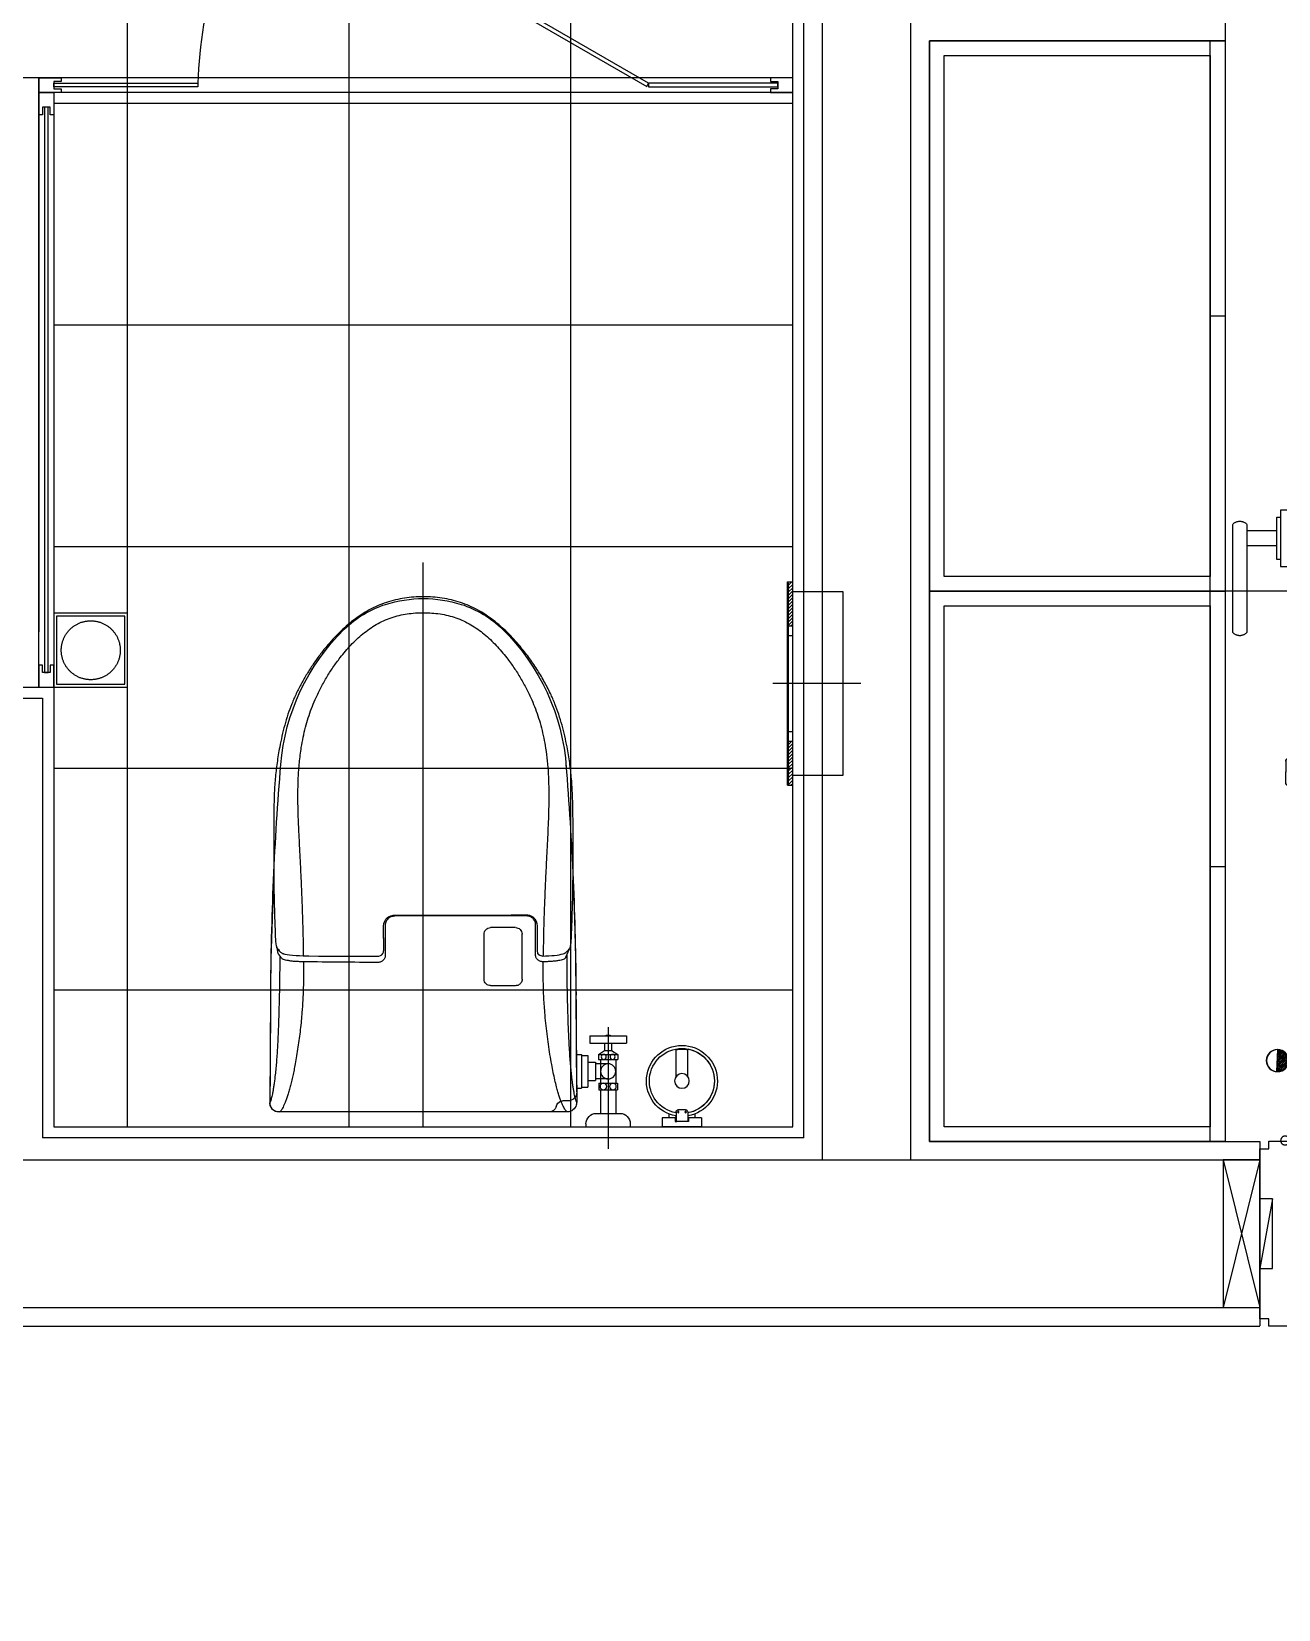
# Model space of a CAD drawing. Header units: millimetres. Extents: x 10000 to 302800, y 6800 to 229018.
# Drawn here: x 211408 to 213095, y 153728 to 155864 of the extents above; entities that cross this region are included whole.
import ezdxf

# ---------------------------------------------------------------- set-up
doc = ezdxf.new("R2010")
doc.units = ezdxf.units.MM
doc.header["$LTSCALE"] = 400
doc.header["$MEASUREMENT"] = 0
doc.linetypes.add('X-ROOM TYPE-SR-1.3+1.7Bay$0$CENTER', pattern=[2, 1.25, -0.25, 0.25, -0.25])
doc.linetypes.add('X-ROOM TYPE-SR-1.3+1.7Bay$0$HIDDEN', pattern=[0.375, 0.25, -0.125])
doc.layers.get('0').update_dxf_attribs({"linetype": 'CONTINUOUS'})
for name, color, linetype in [('A-DIM1', 7, 'CONTINUOUS'), ('X-EXT_8F$0$A-254', 254, 'CONTINUOUS'), ('X-ROOM TYPE-SR-1.3+1.7Bay$0$.WA_Built-in_Lower', 252, 'CONTINUOUS'), ('X-ROOM TYPE-SR-1.3+1.7Bay$0$.WA_Door', 252, 'CONTINUOUS'), ('X-ROOM TYPE-SR-1.3+1.7Bay$0$.WA_Door-closed', 252, 'CONTINUOUS'), ('X-ROOM TYPE-SR-1.3+1.7Bay$0$.WA_Floor-Fin', 252, 'CONTINUOUS'), ('X-ROOM TYPE-SR-1.3+1.7Bay$0$.WA_GLASSDOOR', 252, 'CONTINUOUS'), ('X-ROOM TYPE-SR-1.3+1.7Bay$0$.WA_Sani-Fix', 252, 'CONTINUOUS'), ('X-ROOM TYPE-SR-1.3+1.7Bay$0$.WA_SANIDRAIN', 252, 'CONTINUOUS'), ('X-ROOM TYPE-SR-1.3+1.7Bay$0$.WA_Wall', 252, 'CONTINUOUS'), ('X-ROOM TYPE-SR-1.3+1.7Bay$0$.WA_Wall-Fin', 252, 'CONTINUOUS'), ('X-ROOM TYPE-SR-1.3+1.7Bay$0$.WA_Wall-Finish', 252, 'CONTINUOUS'), ('X-ROOM TYPE-SR-1.3+1.7Bay$0$A-WALD', 7, 'CONTINUOUS'), ('X-ROOM TYPE-SR-1.3+1.7Bay$0$WA_Door_Frame', 252, 'CONTINUOUS'), ('X-ROOM TYPE-SR-1.3+1.7Bay$0$WA_DoorHatch', 252, 'CONTINUOUS'), ('X-ROOM TYPE-SR-1.3+1.7Bay$0$WDHAT', 252, 'CONTINUOUS')]:
    doc.layers.add(name, color=color, linetype=linetype)

# ---------------------------------------------------------------- blocks, each defined once
blk = doc.blocks.new('X-EXT_8F')
at = {"layer": 'X-EXT_8F$0$A-254'}
h = blk.add_hatch(dxfattribs=at)
h.set_pattern_fill('LINE', color=252, scale=100, angle=90)
h.set_pattern_definition([(90, (0, 0), (-317.5, 2e-14), [])])
edge = h.paths.add_edge_path()
edge.add_line((214444.8, 68021.2), (188877.6, 70521.2))
edge.add_line((188877.6, 70521.2), (174255.5, 70521.2))
edge.add_arc((174255.5, 68371.2), 2150, 90, 167)
edge.add_line((172160.6, 68854.9), (172053.9, 68392.8))
edge.add_arc((174148.8, 67909.2), 2150, 167, 180)
edge.add_line((171998.8, 67909.2), (171998.8, 38021.2))
edge.add_arc((174148.8, 38021.2), 2150, 180, 270)
edge.add_line((174148.8, 35871.2), (195098.8, 35871.2))
edge.add_line((195098.8, 35871.2), (195098.8, 36521.2))
edge.add_line((195098.8, 36521.2), (174648.8, 36521.2))
edge.add_arc((174648.8, 38021.2), 1500, 180, 270, ccw=False)
edge.add_line((173148.8, 38021.2), (173148.8, 67371.2))
edge.add_arc((174648.8, 67371.2), 1500, 90, 180, ccw=False)
edge.add_line((174648.8, 68871.2), (187974.8, 68871.2))
edge.add_line((187974.8, 68871.2), (202089.9, 68021.2))
edge.add_line((202089.9, 68021.2), (214444.8, 68021.2))
blk = doc.blocks.new('X-ROOM TYPE-SR-1.3+1.7Bay$0$I-TOILET2')
for p, q in [((250, -135), (250, 29.8)), ((250, -135), (250, 29.8)), ((195.3, -20), (-195.3, -20)), ((0, 0), (0, -764)), ((220.2, -4), (220.2, 0)), ((220.2, 0), (280.2, 0)), ((234.2, -18), (266.2, -18)), ((239.9, -50), (239.9, -18)), ((260.4, -50), (260.4, -18)), ((280.2, -4), (280.2, 0)), ((-207.3, -32.1), (-206.4, -177.9)), ((180, -26.8), (180.9, -29.5)), ((195.6, -35), (188.4, -35)), ((207.6, -47.1), (206.8, -177.9)), ((207.6, -52), (214.2, -52)), ((214.2, -98), (214.2, -52)), ((214.2, -53.5), (222.9, -53.5)), ((222.9, -96.5), (222.9, -53.5)), ((222.9, -62.5), (232.9, -62.5)), ((232.9, -87.5), (232.9, -62.5)), ((237.7, -50), (262.7, -50)), ((237.7, -59), (237.7, -50)), ((237.7, -59), (262.7, -59)), ((239.9, -77), (239.9, -59)), ((260.4, -91), (260.4, -59)), ((262.7, -59), (262.7, -50)), ((250.2, -64.8), (232.9, -64.8)), ((250.2, -85.3), (232.9, -85.3)), ((239.9, -85.3), (239.9, -75)), ((207.3, -98), (214.2, -98)), ((214.2, -96.5), (222.9, -96.5)), ((222.9, -87.5), (232.9, -87.5)), ((237.2, -98), (237.2, -91)), ((237.2, -91), (263.2, -91)), ((237.2, -98), (263.2, -98)), ((237.2, -98), (245.4, -103)), ((239.9, -91), (239.9, -86.5)), ((245.4, -103), (254.9, -103)), ((245.4, -113), (245.4, -103)), ((254.9, -103), (263.2, -98)), ((254.9, -113), (254.9, -103)), ((263.2, -98), (263.2, -91)), ((225.2, -113), (275.2, -113)), ((225.2, -123), (225.2, -113)), ((225.2, -123), (275.2, -123)), ((275.2, -123), (275.2, -113)), ((125, -190.9), (91, -190.9)), ((82.2, -199.7), (82.2, -260.7)), ((133.8, -199.7), (133.8, -260.7)), ((-189.2, -234.2), (-189.1, -234.2)), ((-162.3, -231.5), (-161.6, -231.5)), ((-75.8, -231.1), (-75.8, -231.1)), ((-53.6, -254.6), (-53.6, -255.5)), ((-53.6, -255.5), (-53.6, -257.7)), ((125, -269.5), (91, -269.5)), ((139.1, -285.3), (-38.6, -284.9)), ((148.5, -283.9), (148.7, -283.8))]:
    blk.add_line(p, q)
for points in [[(-207.2, -34.3), (-206.9, -74.9), (-206.2, -177.8), (-206.1, -187.8), (-205.6, -227.8), (-204.6, -267.8), (-203.3, -307.8), (-202.2, -331.7)], [(202.6, -333.3), (203.2, -320.4), (204.6, -280.4), (205.9, -229.1), (206.6, -177.8), (206.7, -167.8), (207, -127.8), (207.8, -32.9)], [(207, -29.3), (207.1, -29.4), (207.2, -29.8), (207.2, -30), (207.3, -30.2), (207.3, -30.2), (207.3, -30.2)], [(207.3, -30.3), (207.3, -30.2), (207.3, -30.2)], [(207.6, -30.3), (207.7, -30.6), (207.8, -32.9)], [(-199.1, -245.3), (-199, -244.9), (-198.5, -242.9), (-198, -241.8), (-197.6, -241.2), (-197.3, -240.7), (-196.8, -240.2), (-196.3, -239.5), (-195.7, -238.9), (-194.9, -238), (-194, -237.1), (-193.2, -236.3), (-192.4, -235.7), (-191.7, -235.3), (-191.1, -235), (-190.4, -234.7), (-189.5, -234.3), (-189.3, -234.2)], [(-189.3, -234.2), (-188.5, -234), (-187.8, -233.8)], [(-189.1, -234.2), (-186.9, -233.5), (-184.2, -233), (-181, -232.5), (-176.8, -232.1), (-172, -231.8), (-167.3, -231.6), (-162.3, -231.5)], [(-161.6, -231.5), (-154.9, -231.2), (-141.6, -231), (-128.2, -230.9), (-95.5, -231)], [(-87.3, -231), (-81.7, -231.1), (-75.8, -231.1)], [(-87.3, -231), (-87.2, -231), (-75.8, -231.1)], [(-74.9, -231.1), (-72.6, -231.1), (-68.7, -231.1), (-66, -231.1), (-63.8, -231.1), (-61.8, -231.1), (-59.9, -231.1), (-57.7, -231.7), (-56.1, -232.8), (-54.6, -234.7)], [(-54.6, -234.7), (-53.9, -236.2), (-53.7, -237.9)], [(154, -237.5), (154.4, -235.5), (154.8, -234.6)], [(161, -231.1), (165.6, -231.2), (169.9, -231.3), (173.8, -231.6), (177.2, -231.9), (181, -232.3), (184, -232.8), (186.5, -233.4), (189.1, -234.1), (190.7, -234.6), (191.5, -235), (192, -235.3), (192.5, -235.6), (193, -235.9), (193.6, -236.4), (194.3, -237.1), (195.2, -237.9), (196, -238.8), (196.6, -239.5), (197.2, -240.2), (197.7, -240.9), (198.2, -241.5), (198.6, -242.3), (199.2, -244.3), (199.3, -245)], [(154, -245), (154, -243.4), (154, -237.5)], [(154, -253.2), (154, -248.3), (154, -245)], [(154, -260.1), (154, -259.6), (154, -253.4), (154, -253.2)], [(-53.6, -257.7), (-53.6, -259.6), (-53.6, -262.9), (-53.6, -263.4), (-53.6, -266.2), (-53.6, -266.2)], [(-53.6, -266.2), (-53.6, -267.6), (-53.6, -271.6), (-53.3, -275.3), (-52.1, -278.5), (-50.5, -281.1), (-48.5, -283.2), (-46.2, -284.6), (-44, -285.6), (-40.9, -286.2), (-38.1, -286.3), (-35.2, -286.3), (-32.2, -286.3), (-29.1, -286.3), (-25.8, -286.3), (-17.7, -286.2), (-9.1, -286.2), (5.7, -286.2), (19.9, -286.2), (36.3, -286.3), (52.8, -286.3), (69.4, -286.4), (81.8, -286.4), (94.4, -286.5), (106.4, -286.6), (112.9, -286.6), (119, -286.7), (125.2, -286.7), (132.2, -286.7), (135.2, -286.8), (138.3, -286.8), (141.4, -286.8), (143.6, -286.4), (145.5, -285.7), (148.3, -284.1)], [(154, -271.6), (154, -269.4), (154, -264.3), (154, -260.1)], [(148.3, -284.1), (148.6, -283.9), (148.6, -283.9)]]:
    blk.add_lwpolyline(points)
for centre, radius in [((243.7, -54.5), 4.5), ((256.7, -54.5), 4.5), ((244.2, -94.5), 3.5), ((256.2, -94.5), 3.5)]:
    blk.add_circle(centre, radius)
for centre, radius, start, end in [((-195.3, -32), 12.1, 87.0061, 190.8988), ((-195.3, -32), 12, 90, 180.3516), ((170.5, -30), 10, 18.4349, 90), ((195, -32.7), 12.5, 15.732, 89.9607), ((234.2, -4), 14, 180, 270), ((266.2, -4), 14, 270, 0), ((188.4, -27), 8, 198.4349, 270.001), ((195.6, -47), 12, 359.6484, 90), ((269.8, -13.2), 64.8, 194.351, 195.311), ((207.2, -30.4), 0.5, 8.6975, 89.6584), ((206.2, -49.4), 19.1, 85.8702, 86.7417), ((250.2, -75), 10.2, 90.0006, 90), ((250.2, -116.6), 7.84, 234.9654, 305.0346), ((3945.4, -152.5), 4151.9, 180.3516, 184.6662), ((-3945.1, -152.5), 4151.9, 355.3338, 359.6484), ((-61, 3506.3), 3737.5, 269.4713, 269.5972), ((-75.6, -211.3), 19.8, 269.4497, 273.3137), ((161.6, -238.5), 7.81, 144.278, 150.5348), ((160.8, -237.9), 6.78, 87.9699, 144.3081), ((-855.9, -250.5), 802.3, 359.6421, 0.898), ((-83.6, -254.5), 30, 359.8511, 1.2599), ((139.5, -272.6), 14.5, 308.8448, 3.8583), ((96.3, -466.6), 290, 184.6662, 225.4986), ((-95.9, -466.6), 290, 314.5014, 356.1743), ((-8.8, -573.6), 140, 225.4986, 252.4985), ((9.2, -573.6), 140, 287.5015, 314.5014), ((0.2, -545), 170, 252.4985, 270), ((0.2, -545), 170, 270, 287.5015)]:
    blk.add_arc(centre, radius, start, end)
for points, knots in [([(-161.9, -221.5), (-162, -216), (-162, -204.8), (-162.2, -188.1), (-162.9, -171.3), (-164, -156.5), (-165.1, -143.2), (-166.4, -131.4), (-167.8, -119.5), (-169.5, -107.7), (-171.3, -96.1), (-173.1, -85.8), (-174.9, -76.8), (-176.5, -68.9), (-178.3, -61.3), (-180, -54.2), (-181.9, -47.7), (-183.7, -41.7), (-185.5, -36.4), (-187.3, -31.8), (-188.9, -28), (-190.5, -25), (-191.8, -22.7), (-193, -21.1), (-194, -20.2), (-194.6, -19.9), (-194.6, -19.9), (-194.6, -19.9)], [0, 0, 0, 0, 0.05939, 0.119488, 0.179202, 0.238814, 0.279295, 0.323099, 0.366965, 0.410611, 0.454369, 0.498012, 0.530823, 0.563526, 0.596261, 0.629018, 0.661793, 0.694477, 0.727168, 0.759884, 0.792646, 0.825385, 0.858056, 0.890746, 0.933147, 0.975569, 1, 1, 1, 1]), ([(194.6, -20.1), (194.5, -20.2), (194.2, -20.4), (193.4, -21.1), (192.2, -22.7), (190.9, -24.9), (189.3, -27.9), (187.7, -31.7), (185.9, -36.2), (184.1, -41.4), (182.3, -47.3), (180.3, -54.6), (178.1, -63.3), (175.9, -73.5), (173.6, -85), (171.4, -97.7), (169.3, -111.6), (167.4, -125.7), (165.8, -140.1), (164.6, -153.5), (163.7, -165.9), (163, -177.1), (162.6, -188.1), (162.4, -199.3), (162.3, -210.1), (162.3, -217.2), (162.3, -223.3)], [0, 0, 0, 0, 0.015467, 0.060145, 0.094504, 0.128862, 0.163425, 0.197846, 0.232232, 0.266659, 0.301196, 0.335503, 0.381604, 0.427513, 0.473518, 0.528819, 0.583939, 0.639273, 0.694391, 0.75002, 0.793592, 0.835318, 0.87733, 0.918895, 0.961183, 1, 1, 1, 1]), ([(-194.2, -231.4), (-194.2, -220.2), (-194.3, -209), (-194.5, -191.9), (-194.9, -174.5), (-195.3, -159.1), (-195.7, -146.1), (-196, -135.3), (-196.5, -124.9), (-197, -114.5), (-197.5, -104.2), (-198.2, -94.1), (-199, -84.2), (-199.9, -74.7), (-200.8, -66.5), (-201.6, -59.5), (-202.5, -53.8), (-203.3, -48.8), (-204.1, -44.4), (-204.9, -40.9), (-205.6, -38), (-206.2, -35.9), (-206.7, -34.4), (-207.2, -33.5), (-207.4, -33), (-207.4, -33), (-207.4, -33)], [0, 0, 0, 0, 0.064012, 0.132694, 0.202073, 0.2708, 0.315636, 0.35721, 0.398815, 0.440518, 0.482162, 0.523833, 0.565491, 0.607062, 0.648707, 0.679915, 0.711169, 0.742263, 0.773422, 0.804615, 0.835803, 0.866985, 0.898164, 0.938287, 0.978539, 1, 1, 1, 1]), ([(207.7, -33), (207.7, -33), (207.7, -33), (207.5, -33.5), (207.1, -34.4), (206.5, -35.9), (205.9, -38.1), (205.2, -41), (204.4, -44.6), (203.6, -49), (202.8, -54.1), (201.9, -59.8), (201.1, -66.8), (200.2, -75.1), (199.3, -84.7), (198.5, -95.3), (197.7, -106.9), (197.1, -119.4), (196.5, -131.9), (196.1, -144.5), (195.7, -156.7), (195.4, -168.5), (195.1, -180.1), (194.9, -191.8), (194.7, -203.5), (194.6, -214.6), (194.6, -222), (194.6, -233.2)], [0, 0, 0, 0, 0.021485, 0.061957, 0.10246, 0.133797, 0.164978, 0.1964, 0.227628, 0.25915, 0.290442, 0.321785, 0.353225, 0.395007, 0.43687, 0.47873, 0.528978, 0.579307, 0.629488, 0.679853, 0.729622, 0.774484, 0.820484, 0.867066, 0.913117, 0.958955, 1, 1, 1, 1]), ([(90.9, -191), (90, -191.1), (89, -191.2), (86.9, -191.8), (85.9, -192.5), (84.2, -194.1), (83.4, -195.1), (82.5, -197.3), (82.4, -198.5), (82.2, -199.6), (82.2, -199.6), (82.2, -199.7)], [0, 0, 0, 0, 0.220349, 0.220349, 0.477934, 0.477934, 0.73552, 0.73552, 0.993105, 0.993105, 1, 1, 1, 1]), ([(133.8, -199.7), (133.7, -198.8), (133.6, -197.8), (133.1, -196.1), (132.7, -195.4), (131.8, -194.1), (131.3, -193.5), (129.6, -192.1), (128.2, -191.4), (126.2, -191), (125.6, -191), (125.1, -190.9)], [0, 0, 0, 0, 0.214586, 0.214586, 0.383388, 0.383388, 0.552189, 0.552189, 0.874057, 0.874057, 1, 1, 1, 1]), ([(-195.8, -233.5), (-195.9, -233.8), (-196.2, -234.3), (-196.6, -235.7), (-197, -237.4), (-197.2, -239.1), (-197.3, -240.4), (-197.4, -240.9)], [0, 0, 0, 0, 0.222617, 0.435601, 0.65542, 0.870941, 1, 1, 1, 1]), ([(-161.8, -223.3), (-163.7, -223.4), (-167.4, -223.4), (-173, -223.7), (-178.1, -224.1), (-182.6, -224.8), (-186.4, -225.6), (-189.4, -226.5), (-191.3, -227.6), (-191.9, -228.3), (-192.3, -228.7)], [0, 0, 0, 0, 0.125188, 0.250228, 0.37523, 0.500223, 0.625184, 0.750095, 0.874994, 1, 1, 1, 1]), ([(-161.9, -231.5), (-162.1, -245.1), (-162.3, -259), (-162.9, -280.3), (-163.7, -302.6), (-164.6, -324.8), (-165.6, -346.9), (-166.7, -369), (-167.8, -390.5), (-168.8, -411.4), (-169.5, -431.7), (-169.7, -452.1), (-169.2, -472.5), (-167.8, -493), (-165.5, -511.2), (-162.6, -527.2), (-159.5, -540.6), (-155.7, -553.6), (-151.4, -566.1), (-145.9, -579.3), (-139.3, -593.3), (-131.2, -607.8), (-122.3, -621.8), (-113.6, -633.7), (-105.4, -643.8), (-98, -652), (-90.1, -659.9), (-81.8, -667.2), (-73, -674), (-63.6, -680), (-53.8, -685.1), (-43.4, -689.3), (-32.7, -692.3), (-21.8, -694.4), (-10.7, -695.6), (0.5, -696), (11.6, -695.5), (22.7, -694.3), (33.6, -692.2), (44.3, -689.1), (54.6, -684.9), (64.4, -679.7), (73.8, -673.6), (82.6, -666.9), (90.9, -659.5), (98.7, -651.6), (106.1, -643.4), (114.2, -633.3), (122.9, -621.4), (131.8, -607.4), (139.8, -592.9), (146.5, -578.9), (151.9, -565.6), (156.3, -553), (160, -539.8), (163.2, -526.2), (165.8, -511.3), (167.9, -495.1), (169.2, -477.7), (169.9, -460.2), (170, -442.8), (169.5, -419.9), (168.2, -391.5), (166.7, -362.2), (165.5, -337.4), (164.6, -317.2), (163.8, -296.9), (163.1, -276.5), (162.6, -256.1), (162.4, -242.5), (162.4, -231.1)], [0, 0, 0, 0, 0.017468, 0.038115, 0.058774, 0.079457, 0.100133, 0.120761, 0.141444, 0.160355, 0.179317, 0.198197, 0.217134, 0.236065, 0.255007, 0.267935, 0.28084, 0.292946, 0.305088, 0.317189, 0.332344, 0.34748, 0.362611, 0.37778, 0.387871, 0.397986, 0.408084, 0.418164, 0.428265, 0.438365, 0.448457, 0.458563, 0.468641, 0.478758, 0.488851, 0.498949, 0.509052, 0.519132, 0.529242, 0.539332, 0.549389, 0.559483, 0.569568, 0.579688, 0.589778, 0.599854, 0.609951, 0.620083, 0.63519, 0.650344, 0.665466, 0.680608, 0.69272, 0.704817, 0.717428, 0.73034, 0.743166, 0.759319, 0.77546, 0.791634, 0.807718, 0.823902, 0.855557, 0.887274, 0.906147, 0.925024, 0.943903, 0.96274, 0.981629, 1, 1, 1, 1]), ([(-161.8, -223.3), (-161.8, -223.3), (-161.8, -223.2), (-161.9, -222.7), (-161.9, -222.2), (-161.9, -221.7), (-161.9, -221.5)], [0, 0, 0, 0, 0.243051, 0.500005, 0.756956, 1, 1, 1, 1]), ([(-61.3, -222.4), (-78.1, -222.5), (-111.6, -222.7), (-145.1, -223.1), (-161.8, -223.3)], [0, 0, 0, 0, 0.500001, 1, 1, 1, 1]), ([(-51.4, -232.7), (-51.4, -232), (-51.5, -230.7), (-52, -228.8), (-52.9, -227), (-54.2, -225.4), (-55.7, -224.1), (-57.4, -223.1), (-59.3, -222.5), (-60.6, -222.4), (-61.3, -222.4)], [0, 0, 0, 0, 0.126151, 0.251971, 0.377411, 0.502438, 0.627104, 0.751494, 0.875742, 1, 1, 1, 1]), ([(-51.5, -271.8), (-51.5, -270.3), (-51.5, -267.3), (-51.5, -262.8), (-51.5, -258.6), (-51.4, -254.7), (-51.4, -251.1), (-51.4, -247.9), (-51.4, -241.8), (-51.4, -236.8), (-51.4, -232.7)], [0, 0, 0, 0, 0.116248, 0.23082, 0.343726, 0.438592, 0.530234, 0.62105, 0.686542, 1, 1, 1, 1]), ([(161.8, -223.3), (161.1, -223.4), (159.8, -223.4), (157.9, -224), (156.2, -225), (154.6, -226.3), (153.4, -227.8), (152.5, -229.6), (151.9, -231.6), (151.9, -232.9), (151.9, -233.5)], [0, 0, 0, 0, 0.124473, 0.248791, 0.373152, 0.497709, 0.622606, 0.747955, 0.873757, 1, 1, 1, 1]), ([(151.9, -233.5), (151.9, -237.9), (151.9, -246.5), (151.9, -259.4), (152, -268), (152, -272.3)], [0, 0, 0, 0, 0.331974, 0.663906, 1, 1, 1, 1]), ([(192.6, -228.7), (192.3, -228.3), (191.6, -227.6), (189.7, -226.5), (186.7, -225.6), (182.9, -224.8), (178.4, -224.2), (173.3, -223.7), (167.8, -223.4), (164, -223.4), (162.2, -223.3)], [0, 0, 0, 0, 0.125003, 0.2499, 0.374812, 0.499776, 0.624773, 0.749777, 0.874815, 1, 1, 1, 1]), ([(-202.3, -335.5), (-202.2, -328.3), (-202, -312.7), (-201.5, -295.7), (-201.2, -284.4), (-201, -279.8), (-200.9, -275.2), (-200.7, -270.6), (-200.5, -266), (-200.4, -261.4), (-200.2, -256.8), (-200, -252.3), (-199.6, -248.5), (-199.1, -245.4), (-198.5, -243.1), (-197.6, -241.8), (-196.4, -240.5), (-195.3, -239.6), (-194.8, -239.1)], [0, 0, 0, 0, 0.1814, 0.387058, 0.425286, 0.463499, 0.501695, 0.539878, 0.578068, 0.616291, 0.654451, 0.69257, 0.73071, 0.768828, 0.806778, 0.84474, 0.920723, 1, 1, 1, 1]), ([(-53.6, -253.8), (-53.6, -253.4), (-53.6, -252.5), (-53.6, -251.2), (-53.6, -250), (-53.6, -249.2), (-53.6, -248.7), (-53.6, -248.7)], [0, 0, 0, 0, 0.274061, 0.51567, 0.733089, 0.993741, 1, 1, 1, 1]), ([(199.2, -244.6), (199.3, -244.9), (199.5, -245.5), (199.7, -246.8), (200, -249), (200.3, -252.3), (200.6, -257), (200.7, -262.1), (200.9, -267), (201.1, -272), (201.3, -277), (201.4, -282), (201.8, -294.4), (202.4, -313.3), (202.7, -338.7), (202.7, -362.2), (202.7, -384.7), (202.7, -406.3), (202.6, -427.9), (202.1, -449.5), (200.8, -471.1), (198.3, -492.7), (195.1, -512), (191.6, -529), (187.9, -543.7), (183.5, -558.3), (178.3, -572.6), (171.7, -587.7), (163.5, -603.5), (153.7, -619.7), (142.9, -635.5), (132.5, -648.8), (122.7, -659.9), (113.9, -669), (104.6, -677.7), (94.8, -685.8), (84.6, -693.3), (73.7, -699.8), (62.2, -705.4), (50.3, -709.9), (38.1, -713.4), (25.6, -715.8), (12.9, -717.1), (4.4, -717.3), (0.2, -717.4)], [0, 0, 0, 0, 0.002589, 0.006629, 0.01076, 0.018789, 0.027616, 0.036445, 0.045218, 0.053969, 0.06279, 0.071601, 0.080365, 0.128693, 0.171795, 0.214974, 0.252299, 0.289793, 0.327062, 0.364415, 0.40187, 0.43917, 0.476502, 0.502678, 0.52879, 0.555017, 0.58109, 0.607289, 0.639937, 0.672579, 0.70534, 0.738021, 0.759853, 0.781624, 0.803469, 0.82521, 0.847058, 0.868888, 0.890742, 0.912578, 0.934447, 0.95629, 0.978139, 1, 1, 1, 1]), ([(-38.6, -284.9), (-39.5, -284.9), (-41.2, -284.9), (-43.8, -284.3), (-46.1, -283), (-48.1, -281.3), (-49.7, -279.3), (-50.9, -276.9), (-51.5, -274.4), (-51.5, -272.7), (-51.5, -271.8)], [0, 0, 0, 0, 0.125206, 0.250056, 0.375062, 0.499992, 0.62498, 0.749895, 0.874969, 1, 1, 1, 1]), ([(82.2, -260.8), (82.3, -261.8), (82.4, -262.7), (83.1, -264.8), (83.8, -265.9), (85.4, -267.6), (86.4, -268.3), (88.6, -269.3), (89.8, -269.4), (90.9, -269.5), (90.9, -269.5), (90.9, -269.5)], [0, 0, 0, 0, 0.220713, 0.220713, 0.478508, 0.478508, 0.736304, 0.736304, 0.9941, 0.9941, 1, 1, 1, 1]), ([(125.1, -269.5), (126, -269.4), (127, -269.3), (129.1, -268.7), (130.2, -268), (131.9, -266.4), (132.6, -265.4), (133.5, -263.2), (133.7, -262), (133.8, -260.9), (133.8, -260.9), (133.8, -260.8)], [0, 0, 0, 0, 0.219943, 0.219943, 0.476821, 0.476821, 0.7337, 0.7337, 0.990579, 0.990579, 1, 1, 1, 1]), ([(152, -272.3), (152, -273.2), (152, -274.9), (151.4, -277.5), (150.2, -279.8), (148.6, -281.8), (146.5, -283.5), (144.2, -284.7), (141.7, -285.3), (139.9, -285.3), (139.1, -285.3)], [0, 0, 0, 0, 0.125075, 0.249955, 0.374934, 0.49994, 0.625025, 0.750062, 0.874867, 1, 1, 1, 1]), ([(-202.2, -430.9), (-202.2, -429.9), (-202.4, -421.6), (-202.3, -406.2), (-202.3, -384.7), (-202.4, -362.1), (-202.4, -345.7), (-202.3, -336.5), (-202.3, -335.5)], [0, 0, 0, 0, 0.0319, 0.257439, 0.481766, 0.706449, 0.969865, 1, 1, 1, 1]), ([(0.2, -717.4), (-4.1, -717.3), (-12.6, -717.1), (-25.2, -715.8), (-37.7, -713.4), (-50, -709.9), (-61.9, -705.4), (-73.3, -699.8), (-84.2, -693.3), (-94.5, -685.8), (-104.3, -677.7), (-113.5, -669), (-122.4, -659.9), (-131.3, -649.8), (-140.3, -638.5), (-149.1, -626.1), (-157.4, -613.3), (-165, -600.1), (-171.9, -586.5), (-178, -572.6), (-183.2, -558.3), (-187.6, -543.7), (-191.3, -528.9), (-194.8, -511.9), (-198, -492.6), (-200.5, -471.1), (-201.8, -450.5), (-202, -437.1), (-202.2, -430.9)], [0, 0, 0, 0, 0.032717, 0.06545, 0.098158, 0.130867, 0.16359, 0.196311, 0.229026, 0.261734, 0.294423, 0.326906, 0.359602, 0.392262, 0.431415, 0.470686, 0.50988, 0.549085, 0.588238, 0.627519, 0.666451, 0.705772, 0.74492, 0.784167, 0.840062, 0.896057, 0.952053, 1, 1, 1, 1])]:
    blk.add_open_spline(points, degree=3, knots=knots)
for points in [[(-195.8, -233.5), (-194, -231.1), (-192.3, -228.7)], [(161.8, -223.3), (162, -223.3), (162.2, -223.3)], [(192.6, -228.7), (195.4, -235.1), (198.2, -241.5)], [(-53.7, -266.2), (-53.6, -266.2), (-53.6, -266.2)]]:
    blk.add_open_spline(points, degree=2)
blk = doc.blocks.new('X-ROOM TYPE-SR-1.3+1.7Bay$0$I-BATHROOM AC-01')
for p, q in [((26.5, 0), (-26.5, 0)), ((-26.5, -12), (-26.5, 0)), ((26.5, -12), (26.5, 0)), ((-9, -12), (-26.5, -12)), ((-17.5, -17.3), (-17.5, -12)), ((-9, -13), (-9, -7)), ((-9, -7), (-7, -7)), ((-8, -13), (-9, -13)), ((-8, -20), (-8, -8)), ((7, -7), (-7, -7)), ((9, -7), (7, -7)), ((8, -20), (8, -8)), ((9, -13), (8, -13)), ((9, -13), (9, -7)), ((26.5, -12), (9, -12)), ((17.5, -17.3), (17.5, -12)), ((5, -23), (-5, -23)), ((-8, -68), (-8, -105.3)), ((8, -68), (8, -105.3))]:
    blk.add_line(p, q)
for centre, radius in [((-5, -20), 1), ((5, -20), 1), ((0, -62), 10)]:
    blk.add_circle(centre, radius)
for centre, radius, start, end in [((0, -62), 48, 99.5941, 80.4059), ((0, -62), 44, 100.4757, 79.5243), ((-7, -8), 1, 90, 180), ((-5, -20), 3, 180, 270), ((5, -20), 3, 270, 0), ((7, -8), 1, 0, 90), ((0, -62), 44, 280.4757, 79.5243), ((0, -62), 43, 259.2778, 280.7222)]:
    blk.add_arc(centre, radius, start, end)
blk = doc.blocks.new('X-ROOM TYPE-SR-1.3+1.7Bay$0$I-BATHROOM AC-02')
for p, q in [((-7, 137.5), (0, 137.5)), ((-7, 137.5), (-7, -137.5)), ((-7, 135.7), (-5.7, 135.7)), ((-6.8, 137.5), (0, 130.7)), ((-5.7, 135.7), (-5.7, -135.7)), ((-5.7, 131.9), (0, 126.2)), ((-2.3, 137.5), (0, 135.2)), ((0, 137.5), (0, -137.5)), ((-7, 121.8), (-5.7, 121.8)), ((-5.7, 127.4), (0, 121.7)), ((-5.7, 122.9), (0, 117.2)), ((-5.7, 118.4), (0, 112.7)), ((-5.7, 113.9), (0, 108.2)), ((-5.7, 109.4), (0, 103.7)), ((0, 124), (68.2, 124)), ((68.2, 124), (68.2, -124)), ((-5.7, 105), (0, 99.3)), ((-5.7, 100.5), (0, 94.8)), ((-5.7, 96), (0, 90.3)), ((-5.7, 91.5), (0, 85.8)), ((-5.7, 87), (0, 81.3)), ((-5.7, 82.5), (-1.2, 78)), ((-5.7, 78), (-5.7, 78)), ((-5.7, 78), (0, 78)), ((-5.7, 65), (0, 65)), ((92.4, 0), (-27, 0)), ((-5.7, -65), (0, -65)), ((-5.7, -78), (0, -78)), ((-5.7, -79.1), (0, -84.8)), ((-5.7, -83.6), (0, -89.3)), ((-2.3, -78), (0, -80.3)), ((-5.7, -88.1), (0, -93.8)), ((-5.7, -92.6), (0, -98.3)), ((-5.7, -97.1), (0, -102.8)), ((-5.7, -101.6), (0, -107.3)), ((-5.7, -106.1), (0, -111.8)), ((-7, -121.8), (-5.7, -121.8)), ((-5.7, -110.6), (0, -116.3)), ((-5.7, -115.1), (0, -120.8)), ((-5.7, -119.6), (0, -125.3)), ((-5.7, -124), (0, -129.7)), ((68.2, -124), (0, -124)), ((-7, -135.7), (-5.7, -135.7)), ((-7, -136.2), (-5.7, -137.5)), ((-7, -137.5), (0, -137.5)), ((-5.7, -128.5), (0, -134.2)), ((-5.7, -133), (-1.2, -137.5))]:
    blk.add_line(p, q)
blk = doc.blocks.new('X-ROOM TYPE-SR-1.3+1.7Bay$0$A$C4E1533E5')
at = {"layer": 'X-ROOM TYPE-SR-1.3+1.7Bay$0$WA_DoorHatch', "color": 8, "linetype": 'X-ROOM TYPE-SR-1.3+1.7Bay$0$HIDDEN'}
for p, q in [((-820, 295.7), (-820, 335.7)), ((-800, 295.7), (-800, 335.7)), ((-917, 280.4), (-515.1, 280.4)), ((-905, 268.4), (-917, 280.4)), ((-838.5, 290.7), (-781.5, 290.7)), ((-829.9, 280.4), (-829.9, 225.1)), ((-790.1, 280.4), (-790.1, 225.1)), ((-515.1, 283.4), (-500.1, 283.4)), ((-515.1, 280.4), (-500.1, 280.4)), ((-515.1, 280.4), (-515.1, 235.4)), ((-485, 283.4), (-500, 283.4)), ((-485, 280.4), (-500, 280.4)), ((-485.1, 280.4), (0, 280.4, 0)), ((-485, 280.4), (-485.1, 235.4)), ((-515.1, 268.4), (-898.1, 268.4)), ((-12, 268.4, 0), (-485.1, 268.4)), ((-917, 235.4, 0), (-507.1, 235.4)), ((-515.1, 247.4), (-898.1, 247.4)), ((-515.1, 235.4), (-485.1, 235.4)), ((-515.1, 235.4), (-500.1, 235.4)), ((-485, 235.4), (-500, 235.4)), ((-12, 247.4, 0), (-485.1, 247.4)), ((-485.1, 235.4), (0, 235.4, 0)), ((-838.5, 225.1), (-781.5, 225.1)), ((-820, 220.1), (-820, 180.1)), ((-800, 220.1), (-800, 180.1)), ((-515.1, 232.4), (-500.1, 232.4)), ((-485, 232.4), (-500, 232.4))]:
    blk.add_line(p, q, dxfattribs=at)
at = {"layer": 'X-ROOM TYPE-SR-1.3+1.7Bay$0$WA_DoorHatch', "color": 8, "linetype": 'X-ROOM TYPE-SR-1.3+1.7Bay$0$HIDDEN', "ltscale": 100}
for p, q in [((0, 280.4, 0), (-12, 268.4, 0)), ((0, 235.4, 0), (-12, 247.4, 0))]:
    blk.add_line(p, q, dxfattribs=at)
at = {"layer": 'X-ROOM TYPE-SR-1.3+1.7Bay$0$WA_DoorHatch', "color": 8, "linetype": 'X-ROOM TYPE-SR-1.3+1.7Bay$0$HIDDEN'}
for points in [[(-828.3, 355.7), (-683.1, 355.7)], [(-683.1, 335.7), (-828.3, 335.7)], [(-781.5, 290.7), (-771.8, 290.7), (-771.8, 280.4), (-848.2, 280.4), (-848.2, 290.7), (-838.5, 290.7)], [(-781.5, 290.7), (-781.5, 295.7), (-838.5, 295.7), (-838.5, 290.7)], [(-781.5, 225.1), (-771.8, 225.1), (-771.8, 235.4), (-848.2, 235.4), (-848.2, 225.1), (-838.5, 225.1)], [(-781.5, 225.1), (-781.5, 220.1), (-838.5, 220.1), (-838.5, 225.1)], [(-683.1, 180.1), (-828.3, 180.1)], [(-828.3, 160.1), (-683.1, 160.1)]]:
    blk.add_lwpolyline(points, dxfattribs=at)
at = {"layer": 'X-ROOM TYPE-SR-1.3+1.7Bay$0$WA_DoorHatch', "color": 8, "linetype": 'X-ROOM TYPE-SR-1.3+1.7Bay$0$HIDDEN', "elevation": 0}
blk.add_lwpolyline([(-869, 268.4), (-905, 268.4), (-917, 280.4), (-917, 235.4), (-905, 247.4), (-869, 247.4)], close=True, dxfattribs=at)
at = {"layer": 'X-ROOM TYPE-SR-1.3+1.7Bay$0$WA_DoorHatch', "color": 8, "linetype": 'X-ROOM TYPE-SR-1.3+1.7Bay$0$HIDDEN', "ltscale": 111, "elevation": 0}
blk.add_lwpolyline([(-102, 280.4), (-143.8, 280.4), (-143.8, 293), (-102, 293)], close=True, dxfattribs=at)
at = {"layer": 'X-ROOM TYPE-SR-1.3+1.7Bay$0$WA_DoorHatch', "color": 8, "linetype": 'X-ROOM TYPE-SR-1.3+1.7Bay$0$HIDDEN', "ltscale": 100}
blk.add_lwpolyline([(-48, 268.4), (-12, 268.4), (0, 280.4), (0, 235.4), (-12, 247.4), (-48, 247.4)], close=True, dxfattribs=at)
blk.add_circle((4, 281.4, 0), 6, dxfattribs=at)
at = {"layer": 'X-ROOM TYPE-SR-1.3+1.7Bay$0$WA_DoorHatch', "color": 8, "linetype": 'X-ROOM TYPE-SR-1.3+1.7Bay$0$HIDDEN'}
for centre, radius, start, end in [((-820.4, 345.7), 12.8, 128.4193, 231.5807), ((-691, 345.7), 12.8, 308.4193, 51.5807), ((-515.1, 280.4), 3, 90, 180), ((-485, 280.4), 3, 359.923, 89.923), ((-515.1, 235.4), 3, 180, 270), ((-485, 235.4), 3, 270.077, 0.077), ((-820.4, 170.1), 12.8, 128.4193, 231.5807), ((-691, 170.1), 12.8, 308.4193, 51.5807)]:
    blk.add_arc(centre, radius, start, end, dxfattribs=at)
blk = doc.blocks.new('X-ROOM TYPE-SR-1.3+1.7Bay$0$DoorLever')
at = {"layer": 'X-ROOM TYPE-SR-1.3+1.7Bay$0$WA_DoorHatch', "color": 8, "linetype": 'X-ROOM TYPE-SR-1.3+1.7Bay$0$HIDDEN', "ltscale": 10}
for p, q in [((-10, 15.3), (-10, 55.3)), ((10, 15.3), (10, 55.3)), ((-28.5, 10.3), (28.5, 10.3))]:
    blk.add_line(p, q, dxfattribs=at)
for points in [[(-18.3, 75.3), (126.9, 75.3)], [(126.9, 55.3), (-18.3, 55.3)], [(28.5, 10.3), (38.2, 10.3), (38.2, 0), (-38.2, 0), (-38.2, 10.3), (-28.5, 10.3)], [(28.5, 10.3), (28.5, 15.3), (-28.5, 15.3), (-28.5, 10.3)]]:
    blk.add_lwpolyline(points, dxfattribs=at)
for centre, start, end in [((-10.4, 65.3), 128.4193, 231.5807), ((119, 65.3), 308.4193, 51.5807)]:
    blk.add_arc(centre, 12.8, start, end, dxfattribs=at)
blk = doc.blocks.new('X-ROOM TYPE-SR-1.3+1.7Bay$0$A$C2C2E16A4')
at = {"layer": 'X-ROOM TYPE-SR-1.3+1.7Bay$0$.WA_Door'}
h = blk.add_hatch(dxfattribs=at)
h.set_pattern_fill('_USER', color=256, scale=2, angle=407.2862, style=0, pattern_type=0)
h.set_pattern_definition([(312.7138112, (-186875.133, 561027.7054), (-1.469502205, -1.3566736044), [])])
h.paths.add_polyline_path([(-261, 108.9, 0.414214), (-245.4, 94.5), (-246.6, 124.5, 0.414214)])
h = blk.add_hatch(dxfattribs=at)
h.set_pattern_fill('_USER', color=256, scale=2, angle=407.2862, style=0, pattern_type=0)
h.set_pattern_definition([(312.7138112, (-186875.5364, 561027.707), (-1.469502205, -1.3566736044), [])])
h.paths.add_polyline_path([(-260.6, 108.9, 0.414214), (-245, 94.5), (-246.2, 124.5, 0.414214)])
at = {"layer": 'X-ROOM TYPE-SR-1.3+1.7Bay$0$.WA_Door', "ltscale": 150}
for p, q in [((-293, 875.4, 0), (-272, 831.4, 0)), ((-293, 831.4, 0), (-272, 875.4, 0)), ((-293, 831.4, 0), (-272, 788.4, 0)), ((-293, 788.4, 0), (-272, 831.4, 0)), ((-293, 788.4, 0), (-272, 743.4, 0)), ((-293, 743.4, 0), (-272, 788.4, 0)), ((-293, 743.4, 0), (-272, 698.4, 0)), ((-293, 698.4, 0), (-272, 743.4, 0)), ((-293, 698.4, 0), (-272, 653.4, 0)), ((-293, 653.4, 0), (-272, 698.4, 0)), ((-293, 653.4, 0), (-272, 595.3, 0)), ((-293, 595.3, 0), (-272, 653.4, 0)), ((-293, 595.3, 0), (-272, 550.3, 0)), ((-293, 550.3, 0), (-272, 595.3, 0)), ((-293, 514.9, 0), (-272, 550.3, 0)), ((-293, 550.3, 0), (-272, 514.9, 0)), ((-293, 485.3, 0), (-272, 453.2)), ((-293, 453.2), (-272, 485.3, 0)), ((-293, 408.2), (-272, 453.2)), ((-293, 453.2), (-272, 408.2)), ((-293, 408.2), (-272, 363.2)), ((-293, 363.2), (-272, 408.2)), ((-293, 363.2), (-272, 318.2)), ((-293, 318.2), (-272, 363.2)), ((-293, 318.2), (-272, 273.2)), ((-293, 273.2), (-272, 318.2)), ((-293, 273.2), (-272, 228.2)), ((-293, 228.2), (-272, 273.2)), ((-293, 228.2), (-272, 183.2)), ((-293, 183.2), (-272, 228.2)), ((-293, 183.2), (-272, 138.2)), ((-293, 138.2), (-272, 183.2)), ((-293, 138.2), (-272, 93.2)), ((-293, 93.2), (-272, 138.2)), ((-293, 93.2), (-272, 48.2)), ((-293, 48.2), (-272, 93.2))]:
    blk.add_line(p, q, dxfattribs=at)
at = {"layer": 'X-ROOM TYPE-SR-1.3+1.7Bay$0$.WA_Door'}
for p, q in [((-245.4, 94.5), (-246.6, 124.5)), ((-245, 94.5, 0), (-246.2, 124.5, 0))]:
    blk.add_line(p, q, dxfattribs=at)
at = {"layer": 'X-ROOM TYPE-SR-1.3+1.7Bay$0$.WA_Door', "ltscale": 150, "elevation": 0}
for points in [[(-272, 831.4), (-293, 831.4), (-293, 875.4), (-272, 875.4)], [(-272, 788.4), (-293, 788.4), (-293, 831.4), (-272, 831.4)], [(-272, 743.4), (-293, 743.4), (-293, 788.4), (-272, 788.4)], [(-272, 698.4), (-293, 698.4), (-293, 743.4), (-272, 743.4)], [(-272, 653.4), (-293, 653.4), (-293, 698.4), (-272, 698.4)], [(-272, 595.3), (-293, 595.3), (-293, 653.4), (-272, 653.4)], [(-272, 550.3), (-293, 550.3), (-293, 595.3), (-272, 595.3)], [(-272, 550.3), (-293, 550.3), (-293, 514.9), (-272, 514.9)]]:
    blk.add_lwpolyline(points, close=True, dxfattribs=at)
at = {"layer": 'X-ROOM TYPE-SR-1.3+1.7Bay$0$.WA_Door', "ltscale": 150}
for points in [[(-272, 453.2), (-293, 453.2), (-293, 485.3), (-272, 485.3)], [(-272, 453.2), (-293, 453.2), (-293, 408.2), (-272, 408.2)], [(-272, 363.2), (-293, 363.2), (-293, 408.2), (-272, 408.2)], [(-272, 318.2), (-293, 318.2), (-293, 363.2), (-272, 363.2)], [(-272, 273.2), (-293, 273.2), (-293, 318.2), (-272, 318.2)], [(-272, 228.2), (-293, 228.2), (-293, 273.2), (-272, 273.2)], [(-272, 183.2), (-293, 183.2), (-293, 228.2), (-272, 228.2)], [(-272, 138.2), (-293, 138.2), (-293, 183.2), (-272, 183.2)], [(-272, 93.2), (-293, 93.2), (-293, 138.2), (-272, 138.2)], [(-272, 48.2), (-293, 48.2), (-293, 93.2), (-272, 93.2)], [(-272, 48.2), (-272, 12.2), (-260, 0.2), (-305, 0.2), (-293, 12.2), (-293, 48.2)]]:
    blk.add_lwpolyline(points, close=True, dxfattribs=at)
at = {"layer": 'X-ROOM TYPE-SR-1.3+1.7Bay$0$.WA_Door'}
for centre in [(-246, 109.5), (-245.6, 109.5, 0)]:
    blk.add_circle(centre, 15, dxfattribs=at)
at = {"layer": 'X-ROOM TYPE-SR-1.3+1.7Bay$0$.WA_Door-closed'}
for p, q in [((-305, 923.4, 0), (-305, 507, 0)), ((-260, 923.4, 0), (-260, 514.9, 0)), ((-305, 485.3, 0), (-305, 0.2)), ((-260, 485.3, 0), (-260, 0.2))]:
    blk.add_line(p, q, dxfattribs=at)
at = {"layer": 'X-ROOM TYPE-SR-1.3+1.7Bay$0$.WA_Door-closed', "elevation": 0}
blk.add_lwpolyline([(-272, 875.4), (-272, 911.4), (-260, 923.4), (-305, 923.4), (-293, 911.4), (-293, 875.4)], close=True, dxfattribs=at)
at = {"layer": 'X-ROOM TYPE-SR-1.3+1.7Bay$0$WA_DoorHatch', "linetype": 'X-ROOM TYPE-SR-1.3+1.7Bay$0$HIDDEN', "ltscale": 10}
for p, q in [((-260, 836.3, 0), (-315.2, 836.3, 0)), ((-260, 796.5, 0), (-315.2, 796.5, 0))]:
    blk.add_line(p, q, dxfattribs=at)
at = {"layer": 'X-ROOM TYPE-SR-1.3+1.7Bay$0$WA_DoorHatch', "linetype": 'X-ROOM TYPE-SR-1.3+1.7Bay$0$HIDDEN', "ltscale": 22}
for p, q in [((-308, 515.3, 0), (-308, 500.3, 0)), ((-308, 514.9, 0), (-308, 499.9, 0)), ((-305, 515.3, 0), (-305, 485.3, 0)), ((-305, 515.3, 0), (-305, 500.3, 0)), ((-260, 514.9, 0), (-305, 514.9, 0)), ((-305, 514.9, 0), (-305, 484.9, 0)), ((-305, 514.9, 0), (-305, 499.9, 0)), ((-260, 515.3, 0), (-260, 500.3, 0)), ((-260, 514.9, 0), (-260, 499.9, 0)), ((-257, 515.3, 0), (-257, 500.3, 0)), ((-257, 514.9, 0), (-257, 499.9, 0)), ((-308, 485.3, 0), (-308, 500.3, 0)), ((-308, 484.9, 0), (-308, 499.9, 0)), ((-305, 485.3, 0), (-305, 500.3, 0)), ((-305, 484.9, 0), (-305, 499.9, 0)), ((-260, 485.3, 0), (-260, 500.3, 0)), ((-260, 484.9, 0), (-260, 499.9, 0)), ((-257, 485.3, 0), (-257, 500.3, 0)), ((-257, 484.9, 0), (-257, 499.9, 0)), ((-260, 485.3, 0), (-305, 485.3, 0))]:
    blk.add_line(p, q, dxfattribs=at)
for centre, start, end in [((-305, 515.3, 0), 90, 180), ((-305, 514.9, 0), 90, 180), ((-260, 515.3, 0), 0, 90), ((-260, 514.9, 0), 0, 90), ((-305, 485.3, 0), 180.077, 270.077), ((-305, 484.9, 0), 180.077, 270.077), ((-260, 485.3, 0), 269.923, 359.923), ((-260, 484.9, 0), 269.923, 359.923)]:
    blk.add_arc(centre, 3, start, end, dxfattribs=at)
at = {"layer": 'X-ROOM TYPE-SR-1.3+1.7Bay$0$WDHAT', "extrusion": (0, 0, -1), "zscale": -1, "rotation": 270}
blk.add_blockref('X-ROOM TYPE-SR-1.3+1.7Bay$0$DoorLever', (305, 816.4, 0), dxfattribs=at)
at = {"layer": 'X-ROOM TYPE-SR-1.3+1.7Bay$0$WDHAT', "extrusion": (0, 0, -1), "xscale": -1, "zscale": -1, "rotation": 90}
blk.add_blockref('X-ROOM TYPE-SR-1.3+1.7Bay$0$DoorLever', (260, 816.4, 0), dxfattribs=at)
blk = doc.blocks.new('X-ROOM TYPE-SR-1.3+1.7Bay$0$D')
at = {"ltscale": 0.1}
for p, q in [((-17263.2, -559905.5, 0.3), (-17213.2, -560105.5, 0.3)), ((-17213.2, -559905.5, 0.3), (-17263.2, -560105.7, 0.3)), ((-16213.2, -559905.5, 0.3), (-16163.2, -560105.5, 0.3)), ((-16163.2, -559905.5, 0.3), (-16213.2, -560105.7, 0.3)), ((-17196.1, -559958.6, 0.3), (-17213.2, -560052.8, 0.3)), ((-16213.2, -559958.6, 0.3), (-16230.4, -560052.8, 0.3))]:
    blk.add_line(p, q, dxfattribs=at)
at = {"ltscale": 0.1, "elevation": 0.3}
for points in [[(-17213.2, -559905.5), (-17263.2, -559905.5), (-17263.2, -560105.7), (-17213.2, -560105.6)], [(-16163.2, -559905.5), (-16213.2, -559905.5), (-16213.2, -560105.7), (-16163.2, -560105.6)], [(-17196.1, -559958.6), (-17213.2, -559958.6), (-17213.2, -560052.8), (-17196.1, -560052.8)], [(-16213.2, -559958.6), (-16230.4, -559958.6), (-16230.4, -560052.8), (-16213.2, -560052.8)]]:
    blk.add_lwpolyline(points, close=True, dxfattribs=at)
at = {"layer": 'X-ROOM TYPE-SR-1.3+1.7Bay$0$.WA_Door', "linetype": 'X-ROOM TYPE-SR-1.3+1.7Bay$0$CENTER'}
blk.add_arc((-17175.8, -559880.7, 0.3), 924.5, 0.0141, 87.1782, dxfattribs=at)
at = {"layer": 'X-ROOM TYPE-SR-1.3+1.7Bay$0$.WA_Door-closed'}
blk.add_line((-17175.2, -559880.5, 0.3), (-17130.2, -559880.5, 0.3), dxfattribs=at)
at = {"layer": 'X-ROOM TYPE-SR-1.3+1.7Bay$0$.WA_Wall'}
blk.add_line((-17213.2, -560120.6, 0.3), (-17213.2, -559920.6, 0.3), dxfattribs=at)
at = {"layer": 'X-ROOM TYPE-SR-1.3+1.7Bay$0$.WA_Wall-Fin'}
for p, q in [((-17213.2, -559880.7, 0.3), (-17213.2, -560130.5, 0.3)), ((-16213.2, -560130.5, 0.3), (-16213.2, -559880.6, 0.3))]:
    blk.add_line(p, q, dxfattribs=at)
at = {"layer": 'X-ROOM TYPE-SR-1.3+1.7Bay$0$WA_Door_Frame', "elevation": 0.3}
for points in [[(-17213.2, -559890.5), (-17201.2, -559890.5), (-17201.2, -559880.5), (-17175.2, -559880.5), (-17175.2, -559925.5), (-17163.2, -559925.5), (-17163.2, -560115.9), (-17163.2, -560115.9), (-17163.2, -560130.7), (-17201.2, -560130.7), (-17201.2, -560120.7), (-17213.2, -560120.7), (-17213.2, -559890.5)], [(-17213.2, -559890.5), (-17201.2, -559890.5), (-17201.2, -559880.5), (-17175.2, -559880.5), (-17175.2, -559925.5), (-17163.2, -559925.5), (-17163.2, -560115.9), (-17163.2, -560115.9), (-17163.2, -560130.7), (-17201.2, -560130.7), (-17201.2, -560120.7), (-17213.2, -560120.7), (-17213.2, -559890.5)], [(-16213.2, -559890.5), (-16225.2, -559890.5), (-16225.2, -559880.5), (-16251.2, -559880.5), (-16251.2, -559925.5), (-16263.2, -559925.5), (-16263.2, -560115.9), (-16263.2, -560115.9), (-16263.2, -560130.7), (-16225.2, -560130.7), (-16225.2, -560120.7), (-16213.2, -560120.7), (-16213.2, -559890.5)]]:
    blk.add_lwpolyline(points, dxfattribs=at)
at = {"layer": 'X-ROOM TYPE-SR-1.3+1.7Bay$0$.WA_Door', "xscale": -1}
for name, p in [('X-ROOM TYPE-SR-1.3+1.7Bay$0$A$C2C2E16A4', (-17435.2, -559880.7, 0.3)), ('X-ROOM TYPE-SR-1.3+1.7Bay$0$A$C4E1533E5', (-17175.2, -560160.9, 0.3))]:
    blk.add_blockref(name, p, dxfattribs=at)
blk = doc.blocks.new('X-ROOM TYPE-SR-1.3+1.7Bay$0$A$C025413A3')
at = {"layer": 'X-ROOM TYPE-SR-1.3+1.7Bay$0$.WA_SANIDRAIN', "color": 8, "linetype": 'X-ROOM TYPE-SR-1.3+1.7Bay$0$HIDDEN', "ltscale": 100, "elevation": 0}
for points in [[(0, 0), (100, 0), (100, 100), (0, 100)], [(3.8, 3.8), (96.2, 3.8), (96.2, 96.1), (3.8, 96.1)]]:
    blk.add_lwpolyline(points, close=True, dxfattribs=at)
at = {"layer": 'X-ROOM TYPE-SR-1.3+1.7Bay$0$.WA_SANIDRAIN', "color": 8, "linetype": 'X-ROOM TYPE-SR-1.3+1.7Bay$0$HIDDEN', "ltscale": 100}
blk.add_circle((49.9, 50, 0), 39.9, dxfattribs=at)
blk = doc.blocks.new('X-ROOM TYPE-SR-1.3+1.7Bay')
at = {"layer": 'X-ROOM TYPE-SR-1.3+1.7Bay$0$.WA_Built-in_Lower'}
for points in [[(208243.7, 60386.2), (208243.7, 59641.2), (207843.7, 59641.2), (207843.7, 60386.2)], [(208223.7, 60366.2), (208223.7, 59661.2), (207863.7, 59661.2), (207863.7, 60366.2)], [(208243.7, 59641.2), (208243.7, 58896.2), (207843.7, 58896.2), (207843.7, 59641.2)], [(208223.7, 59621.2), (208223.7, 58916.2), (207863.7, 58916.2), (207863.7, 59621.2)]]:
    blk.add_lwpolyline(points, close=True, dxfattribs=at)
for points in [[(208223.7, 58896.2), (208223.7, 60386.2)], [(208223.7, 60013.7), (208243.7, 60013.7)], [(208223.7, 59268.7), (208243.7, 59268.7)]]:
    blk.add_lwpolyline(points, dxfattribs=at)
at = {"layer": 'X-ROOM TYPE-SR-1.3+1.7Bay$0$.WA_Floor-Fin'}
for p, q in [((206758.7, 58916.2), (206758.7, 61661.2)), ((207058.7, 58916.2), (207058.7, 61661.2)), ((207358.7, 58916.2), (207358.7, 61661.2)), ((207658.7, 60301.2), (206658.8, 60301.2)), ((207658.7, 60001.2), (206658.8, 60001.2)), ((207658.7, 59701.2), (206658.8, 59701.2)), ((209422, 59641.2), (208243.7, 59641.2)), ((207658.7, 59401.2), (206658.8, 59401.2)), ((207658.7, 59101.2), (206658.8, 59101.2))]:
    blk.add_line(p, q, dxfattribs=at)
at = {"layer": 'X-ROOM TYPE-SR-1.3+1.7Bay$0$.WA_GLASSDOOR', "ltscale": 250}
for points in [[(206941.7, 60624.4), (207461.3, 60324.4), (207463.8, 60328.7), (206944.2, 60628.7)], [(206638.8, 60336.2), (206668.8, 60336.2), (206668.8, 60331.2), (206658.8, 60331.2), (206658.8, 60321.2), (206668.8, 60321.2), (206668.8, 60316.2), (206638.8, 60316.2)], [(206658.8, 60328.7), (206853.8, 60328.7), (206853.8, 60323.7), (206658.8, 60323.7)], [(207638.7, 60328.7), (207463.8, 60328.7), (207463.8, 60323.7), (207638.7, 60323.7)], [(207658.7, 60336.2), (207628.7, 60336.2), (207628.7, 60331.2), (207638.7, 60331.2), (207638.7, 60321.2), (207628.7, 60321.2), (207628.7, 60316.2), (207658.7, 60316.2)], [(206658.8, 60316.2), (206658.8, 60286.2), (206653.8, 60286.2), (206653.8, 60296.2), (206643.8, 60296.2), (206643.8, 60286.2), (206638.8, 60286.2), (206638.8, 60316.2)], [(206651.3, 59531.2), (206651.3, 60296.2), (206646.3, 60296.2), (206646.3, 59531.2)], [(206658.8, 59511.2), (206658.8, 59541.2), (206653.8, 59541.2), (206653.8, 59531.2), (206643.8, 59531.2), (206643.8, 59541.2), (206638.8, 59541.2), (206638.8, 59511.2)]]:
    blk.add_lwpolyline(points, close=True, dxfattribs=at)
for points in [[(207657.5, 60336.2), (206638.8, 60336.2), (206638.8, 59586.2)], [(207657.5, 60316.2), (206658.8, 60316.2), (206658.8, 59586.2)]]:
    blk.add_lwpolyline(points, dxfattribs=at)
blk.add_arc((207463.9, 60308.5), 610.4, 148.3629, 178.1038, dxfattribs=at)
at = {"layer": 'X-ROOM TYPE-SR-1.3+1.7Bay$0$.WA_Sani-Fix', "ltscale": 250}
blk.add_lwpolyline([(206638.8, 60336.2), (205138.8, 60336.2), (205138.8, 59511.2), (206638.8, 59511.2), (206638.8, 60336.2)], dxfattribs=at)
at = {"layer": 'X-ROOM TYPE-SR-1.3+1.7Bay$0$.WA_Wall-Finish', "ltscale": 2}
for p, q in [((207658.7, 58916.2), (207658.7, 60601.2)), ((205138.8, 59511.2), (206658.8, 59511.2)), ((206658.8, 59511.2), (206658.8, 58916.2)), ((206658.8, 58916.2), (207658.7, 58916.2))]:
    blk.add_line(p, q, dxfattribs=at)
at = {"layer": 'X-ROOM TYPE-SR-1.3+1.7Bay$0$.WA_Wall-Finish'}
for p, q in [((205123.8, 59496.2), (206643.8, 59496.2)), ((206643.8, 59496.2), (206643.8, 58901.2)), ((207673.7, 58901.2), (206643.8, 58901.2)), ((204998.8, 58646.2, 0), (208291, 58646.2, 0.3))]:
    blk.add_line(p, q, dxfattribs=at)
for points in [[(207673.7, 58901.2), (207673.7, 60431.2), (207673.7, 60431.2), (207673.7, 60586.2), (208078.8, 60586.2), (208078.8, 60861.2)], [(208243.8, 60861.2), (208243.8, 60386.2), (207843.7, 60386.2), (207843.7, 58896.2), (208291, 58896.2)]]:
    blk.add_lwpolyline(points, dxfattribs=at)
at = {"layer": 'X-ROOM TYPE-SR-1.3+1.7Bay$0$A-WALD'}
blk.add_line((208291, 58871.2), (208291, 58671.2), dxfattribs=at)
for points in [[(205098.8, 67821.2), (205098.8, 58871.2), (208291, 58871.2)], [(207818.7, 58871.2), (207818.7, 60411.2), (208218.8, 60411.2), (208218.8, 60861.2)], [(207698.7, 60461.2), (207698.7, 58871.2)], [(208291, 58671.2), (204998.8, 58671.2)]]:
    blk.add_lwpolyline(points, dxfattribs=at)
at = {"layer": 'X-ROOM TYPE-SR-1.3+1.7Bay$0$.WA_Sani-Fix', "ltscale": 250, "xscale": -1, "rotation": 180}
for name, p in [('X-ROOM TYPE-SR-1.3+1.7Bay$0$I-TOILET2', (207158.8, 58916.2)), ('X-ROOM TYPE-SR-1.3+1.7Bay$0$I-BATHROOM AC-02', (207658.7, 59516.2)), ('X-ROOM TYPE-SR-1.3+1.7Bay$0$I-BATHROOM AC-01', (207508.8, 58916.2))]:
    blk.add_blockref(name, p, dxfattribs=at)
at = {"layer": 'X-ROOM TYPE-SR-1.3+1.7Bay$0$.WA_Sani-Fix', "ltscale": 5, "rotation": 180}
blk.add_blockref('X-ROOM TYPE-SR-1.3+1.7Bay$0$A$C025413A3', (206758.8, 59611.2, 0), dxfattribs=at)
at = {"layer": 'X-ROOM TYPE-SR-1.3+1.7Bay$0$A-WALD'}
blk.add_blockref('X-ROOM TYPE-SR-1.3+1.7Bay$0$D', (225504.2, 618777), dxfattribs=at)
blk = doc.blocks.new('X-INT-HOTEL-8F')
blk.add_blockref('X-ROOM TYPE-SR-1.3+1.7Bay', (0, 0))
blk = doc.blocks.new('X-BASE-8F')
blk.add_blockref('X-EXT_8F', (0, 0))
blk.add_blockref('X-INT-HOTEL-8F', (0, 0))

msp = doc.modelspace()

# ---------------------------------------------------------------- block references
at = {"layer": 'A-DIM1'}
msp.add_blockref('X-BASE-8F', (4779.3, 95465.6), dxfattribs=at)

doc.saveas('drawing.dxf')
